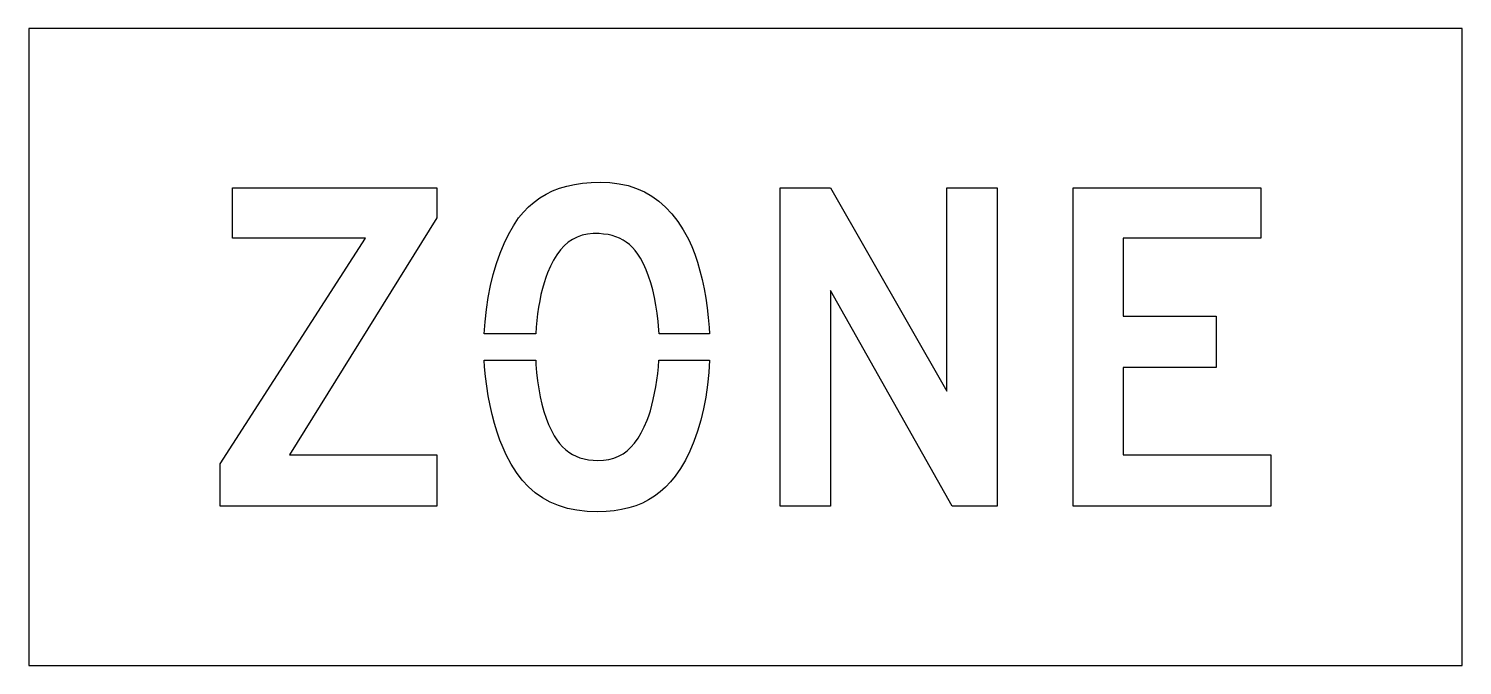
# Model space of a CAD drawing. Extents: x 0 to 27, y 0 to 12.
import ezdxf

# ---------------------------------------------------------------- set-up
doc = ezdxf.new("R2010")
doc.units = 0
doc.layers.add('CUT', color=7, linetype='Continuous')
doc.layers.add('OUTSIDE', color=1, linetype='Continuous')

msp = doc.modelspace()

# ---------------------------------------------------------------- linework, layer by layer
at = {"layer": 'CUT'}
for points in [[(6.3423, 8.0526), (3.8367, 8.0526), (3.8367, 9), (7.6893, 9), (7.6893, 8.4318), (4.9107, 3.9684), (7.6893, 3.9684), (7.6893, 3), (3.6051, 3), (3.6051, 3.7998)], [(11.8143, 6.7878), (11.7867, 6.9342), (11.7537, 7.0746), (11.7165, 7.209), (11.6745, 7.3368), (11.6277, 7.4568), (11.5767, 7.5696), (11.5209, 7.6734), (11.4723, 7.749), (11.4219, 7.8162), (11.3697, 7.8762), (11.3139, 7.9296), (11.2557, 7.9758), (11.1945, 8.016), (11.1297, 8.0496), (11.0607, 8.0778), (10.9881, 8.1), (10.9107, 8.1174), (10.8285, 8.1294), (10.7415, 8.1366), (10.6293, 8.1366), (10.5237, 8.1264), (10.4247, 8.1048), (10.3317, 8.0724), (10.2447, 8.0286), (10.1631, 7.9734), (10.0863, 7.9074), (10.0149, 7.8294), (9.9483, 7.74), (9.8859, 7.6386), (9.8277, 7.5252), (9.7731, 7.3998), (9.7377, 7.3068), (9.7053, 7.2066), (9.6753, 7.0998), (9.6477, 6.9876), (9.6237, 6.8706), (9.6021, 6.75), (9.5841, 6.6264), (9.5691, 6.5004), (9.5571, 6.3726), (9.5491, 6.251), (8.5796, 6.251), (8.5941, 6.4746), (8.6193, 6.7086), (8.6535, 6.936), (8.6973, 7.1562), (8.7495, 7.3686), (8.8101, 7.572), (8.8791, 7.7658), (8.9553, 7.9494), (9.0387, 8.1222), (9.1293, 8.283), (9.2259, 8.4318), (9.3183, 8.5422), (9.4161, 8.6424), (9.5193, 8.7324), (9.6291, 8.8122), (9.7455, 8.8818), (9.8679, 8.9424), (9.9981, 8.9928), (10.1349, 9.0336), (10.2801, 9.0654), (10.4325, 9.0876), (10.5933, 9.1008), (10.7631, 9.105), (10.9473, 9.0984), (11.1231, 9.0768), (11.2893, 9.0414), (11.4465, 8.9904), (11.5959, 8.925), (11.7363, 8.8446), (11.8695, 8.7486), (11.9949, 8.6376), (12.1131, 8.5104), (12.2241, 8.367), (12.3279, 8.2074), (12.4263, 8.0316), (12.4869, 7.8954), (12.5433, 7.7502), (12.5949, 7.5972), (12.6417, 7.4364), (12.6837, 7.2696), (12.7209, 7.0974), (12.7521, 6.9198), (12.7785, 6.7386), (12.7989, 6.5544), (12.8139, 6.3672), (12.8195, 6.251), (11.8716, 6.251), (11.8683, 6.3204), (11.8551, 6.4806), (11.8371, 6.6366)], [(15.0999, 3), (14.1525, 3), (14.1525, 9), (15.0999, 9), (17.2893, 5.1684), (17.2893, 9), (18.2367, 9), (18.2367, 3), (17.3943, 3), (15.0999, 7.0632)], [(23.2053, 8.0526), (20.6157, 8.0526), (20.6157, 6.579), (22.3629, 6.579), (22.3629, 5.6106), (20.6157, 5.6106), (20.6157, 3.9684), (23.3949, 3.9684), (23.3949, 3), (19.6683, 3), (19.6683, 9), (23.2053, 9)], [(12.6573, 4.6212), (12.5979, 4.4154), (12.5295, 4.2192), (12.4527, 4.0356), (12.3681, 3.8646), (12.2745, 3.7086), (12.1731, 3.5682), (12.0861, 3.4578), (11.9925, 3.3576), (11.8929, 3.2676), (11.7873, 3.1878), (11.6757, 3.1182), (11.5575, 3.0576), (11.4333, 3.0072), (11.3031, 2.9664), (11.1669, 2.9346), (11.0241, 2.9124), (10.8753, 2.8992), (10.7205, 2.895), (10.5165, 2.9016), (10.3251, 2.9232), (10.1463, 2.9586), (9.9783, 3.0096), (9.8217, 3.075), (9.6759, 3.1554), (9.5403, 3.2514), (9.4137, 3.3624), (9.2967, 3.4896), (9.1881, 3.633), (9.0873, 3.7926), (8.9943, 3.9684), (8.9331, 4.1004), (8.8755, 4.2438), (8.8221, 4.3968), (8.7729, 4.5576), (8.7285, 4.7262), (8.6889, 4.9002), (8.6553, 5.0784), (8.6265, 5.2596), (8.6037, 5.4426), (8.5869, 5.6262), (8.5801, 5.749), (9.5486, 5.749), (9.5523, 5.673), (9.5649, 5.5164), (9.5829, 5.3616), (9.6063, 5.2104), (9.6339, 5.0634), (9.6663, 4.9212), (9.7041, 4.7856), (9.7461, 4.6572), (9.7929, 4.5372), (9.8439, 4.4268), (9.8997, 4.3266), (9.9483, 4.251), (9.9999, 4.1826), (10.0545, 4.1208), (10.1127, 4.0656), (10.1739, 4.0176), (10.2393, 3.9762), (10.3083, 3.9414), (10.3815, 3.9132), (10.4595, 3.891), (10.5417, 3.8754), (10.6287, 3.8664), (10.7205, 3.8634), (10.8279, 3.8682), (10.9281, 3.8826), (11.0223, 3.9078), (11.1105, 3.9426), (11.1933, 3.9882), (11.2707, 4.0446), (11.3433, 4.1118), (11.4117, 4.1904), (11.4759, 4.2804), (11.5359, 4.3824), (11.5929, 4.4958), (11.6469, 4.6212), (11.6781, 4.7052), (11.7081, 4.8), (11.7363, 4.9032), (11.7633, 5.013), (11.7879, 5.1294), (11.8101, 5.25), (11.8299, 5.3736), (11.8467, 5.499), (11.8605, 5.6244), (11.8701, 5.749), (12.8209, 5.749), (12.8067, 5.5176), (12.7833, 5.2854), (12.7503, 5.0574), (12.7083, 4.836)]]:
    msp.add_lwpolyline(points, close=True, dxfattribs=at)
at = {"layer": 'OUTSIDE'}
msp.add_lwpolyline([(0, 0), (27, 0), (27, 12), (0, 12)], close=True, dxfattribs=at)

doc.saveas('drawing.dxf')
